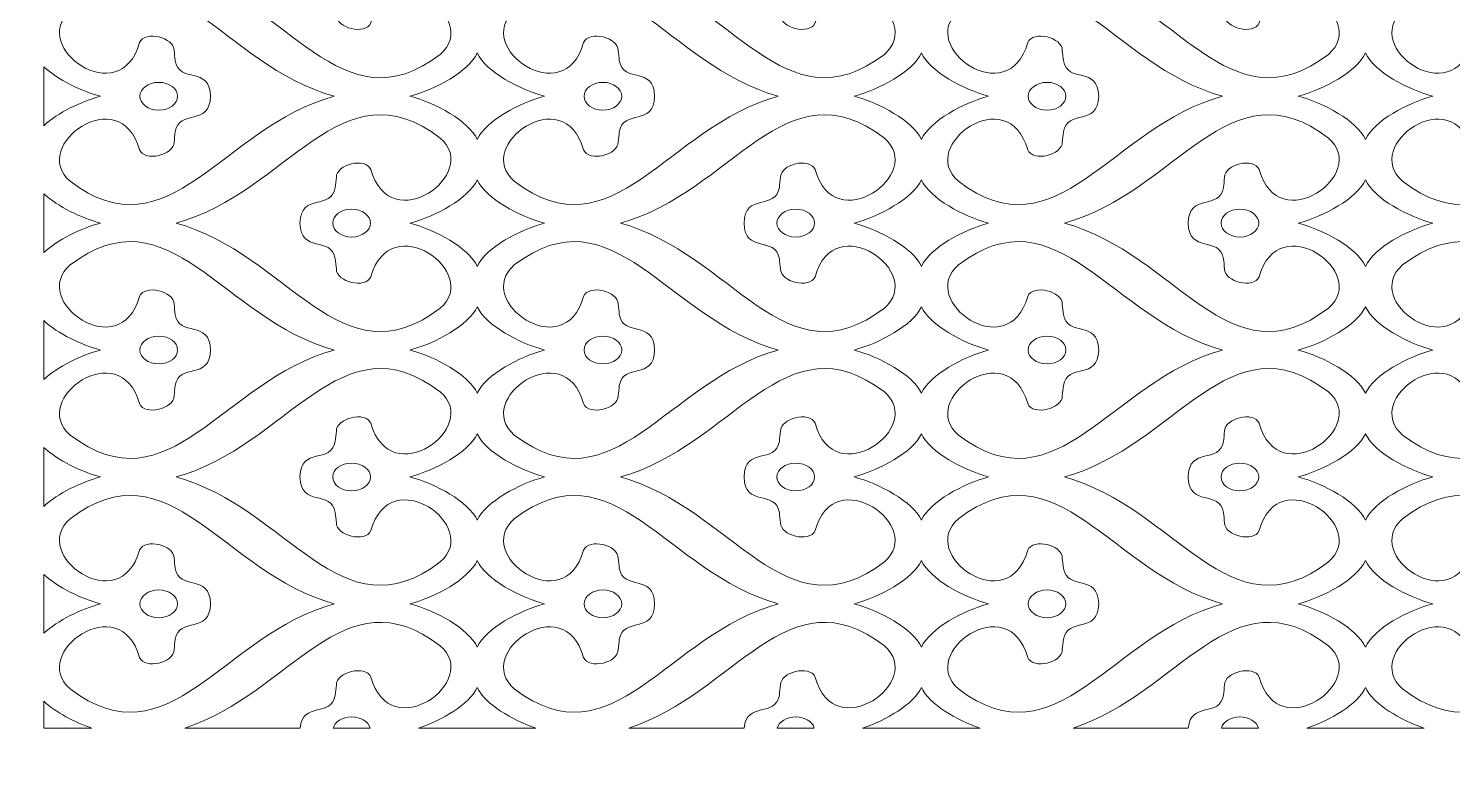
# Model space of a CAD drawing. Header units: millimetres. Extents: x -1212 to 1212, y -618 to 618.
# Drawn here: x -1212 to -105, y -618 to -46 of the extents above; entities that cross this region are included whole.
import ezdxf

# ---------------------------------------------------------------- set-up
doc = ezdxf.new("R2010")
doc.units = ezdxf.units.MM
doc.header["$MEASUREMENT"] = 0
doc.layers.add('Layer 1', color=7, linetype='Continuous')

msp = doc.modelspace()

# ---------------------------------------------------------------- linework, layer by layer
at = {"layer": 'Layer 1', "color": 250, "lineweight": 9}
for points, knots in [([(-1097.1378, 0.0147), (-1009.8773, 24.2029), (-969.0893, 124.9821), (-891.9494, 66.1478), (-859.535, 38.4289), (-931.0441, -12.2292), (-945.7842, 41.7325), (-950.0898, 51.4057), (-972.8203, 45.7277), (-972.6978, 35.626), (-972.9889, 32.9781), (-973.2801, 30.3352), (-973.5635, 27.6871), (-976.5744, 9.5692), (-1000.6764, 23.9758), (-1000.9674, 0.0147), (-1000.9674, 0.0044), (-1000.9674, -0.0163), (-1000.9674, -0.0266), (-1000.615, -23.8483), (-976.5666, -9.5089), (-973.5635, -27.6062), (-973.2801, -30.2541), (-972.9889, -32.897), (-972.6978, -35.5399), (-972.8203, -45.6467), (-950.0898, -51.3195), (-945.7842, -41.6463), (-931.0441, 12.3153), (-859.535, -38.3479), (-891.9494, -66.0668), (-968.9898, -124.8289), (-1009.7777, -24.3645), (-1096.8237, -0.0266), (-1096.8237, -0.0266), (-1096.9922, -0.0266), (-1096.9922, -0.0266), (-1097.0459, -0.0163), (-1097.0919, 0.0044), (-1097.1378, 0.0147)], [0, 0, 0, 0, 0.076923077, 0.076923077, 0.076923077, 0.153846154, 0.153846154, 0.153846154, 0.230769231, 0.230769231, 0.230769231, 0.307692308, 0.307692308, 0.307692308, 0.384615385, 0.384615385, 0.384615385, 0.461538462, 0.461538462, 0.461538462, 0.538461538, 0.538461538, 0.538461538, 0.615384615, 0.615384615, 0.615384615, 0.692307692, 0.692307692, 0.692307692, 0.769230769, 0.769230769, 0.769230769, 0.846153846, 0.846153846, 0.846153846, 0.923076923, 0.923076923, 0.923076923, 1, 1, 1, 1]), ([(-751.9265, 0.0147), (-664.6661, 24.2029), (-623.8781, 124.9821), (-546.738, 66.1478), (-514.3237, 38.4289), (-585.8328, -12.2292), (-600.5728, 41.7325), (-604.8784, 51.4057), (-627.6091, 45.7277), (-627.4864, 35.626), (-627.7776, 32.9781), (-628.0687, 30.3352), (-628.3522, 27.6871), (-631.363, 9.5692), (-655.465, 23.9758), (-655.7561, 0.0147), (-655.7561, 0.0044), (-655.7561, -0.0163), (-655.7561, -0.0266), (-655.4038, -23.8483), (-631.3554, -9.5089), (-628.3522, -27.6062), (-628.0687, -30.2541), (-627.7776, -32.897), (-627.4864, -35.5399), (-627.6091, -45.6467), (-604.8784, -51.3195), (-600.5728, -41.6463), (-585.8328, 12.3153), (-514.3237, -38.3479), (-546.738, -66.0668), (-623.7784, -124.8289), (-664.5664, -24.3645), (-751.6124, -0.0266), (-751.6124, -0.0266), (-751.781, -0.0266), (-751.781, -0.0266), (-751.8346, -0.0163), (-751.8805, 0.0044), (-751.9265, 0.0147)], [0, 0, 0, 0, 0.076923077, 0.076923077, 0.076923077, 0.153846154, 0.153846154, 0.153846154, 0.230769231, 0.230769231, 0.230769231, 0.307692308, 0.307692308, 0.307692308, 0.384615385, 0.384615385, 0.384615385, 0.461538462, 0.461538462, 0.461538462, 0.538461538, 0.538461538, 0.538461538, 0.615384615, 0.615384615, 0.615384615, 0.692307692, 0.692307692, 0.692307692, 0.769230769, 0.769230769, 0.769230769, 0.846153846, 0.846153846, 0.846153846, 0.923076923, 0.923076923, 0.923076923, 1, 1, 1, 1]), ([(-406.7153, 0.0147), (-319.4547, 24.2029), (-278.6668, 124.9821), (-201.5266, 66.1478), (-169.1123, 38.4289), (-240.6215, -12.2292), (-255.3616, 41.7325), (-259.6672, 51.4057), (-282.3977, 45.7277), (-282.2752, 35.626), (-282.5664, 32.9781), (-282.8575, 30.3352), (-283.141, 27.6871), (-286.1517, 9.5692), (-310.2536, 23.9758), (-310.5448, 0.0147), (-310.5448, 0.0044), (-310.5448, -0.0163), (-310.5448, -0.0266), (-310.1924, -23.8483), (-286.144, -9.5089), (-283.141, -27.6062), (-282.8575, -30.2541), (-282.5664, -32.897), (-282.2752, -35.5399), (-282.3977, -45.6467), (-259.6672, -51.3195), (-255.3616, -41.6463), (-240.6215, 12.3153), (-169.1123, -38.3479), (-201.5266, -66.0668), (-278.5672, -124.8289), (-319.3552, -24.3645), (-406.4012, -0.0266), (-406.4012, -0.0266), (-406.5696, -0.0266), (-406.5696, -0.0266), (-406.6232, -0.0163), (-406.6692, 0.0044), (-406.7153, 0.0147)], [0, 0, 0, 0, 0.076923077, 0.076923077, 0.076923077, 0.153846154, 0.153846154, 0.153846154, 0.230769231, 0.230769231, 0.230769231, 0.307692308, 0.307692308, 0.307692308, 0.384615385, 0.384615385, 0.384615385, 0.461538462, 0.461538462, 0.461538462, 0.538461538, 0.538461538, 0.538461538, 0.615384615, 0.615384615, 0.615384615, 0.692307692, 0.692307692, 0.692307692, 0.769230769, 0.769230769, 0.769230769, 0.846153846, 0.846153846, 0.846153846, 0.923076923, 0.923076923, 0.923076923, 1, 1, 1, 1]), ([(-974.3908, -98.6224), (-1061.6514, -122.8054), (-1102.447, -223.5949), (-1179.5795, -164.7606), (-1211.9938, -137.0365), (-1140.4846, -86.3734), (-1125.7521, -140.3349), (-1121.439, -150.0082), (-1098.7084, -144.3353), (-1098.8309, -134.2285), (-1098.5397, -131.5856), (-1098.2563, -128.9427), (-1097.9653, -126.2948), (-1094.9544, -108.1717), (-1070.8525, -122.5835), (-1070.5613, -98.6224), (-1070.8525, -74.6664), (-1094.9544, -89.0678), (-1097.9653, -70.9499), (-1098.2563, -68.3018), (-1098.5397, -65.659), (-1098.8309, -63.0162), (-1098.7084, -52.9093), (-1121.439, -47.2365), (-1125.7521, -56.9097), (-1140.4846, -110.8713), (-1211.9938, -60.2133), (-1179.5795, -32.4892), (-1102.447, 26.3451), (-1061.6514, -74.4393), (-974.3908, -98.6224)], [0, 0, 0, 0, 0.1, 0.1, 0.1, 0.2, 0.2, 0.2, 0.3, 0.3, 0.3, 0.4, 0.4, 0.4, 0.5, 0.5, 0.5, 0.6, 0.6, 0.6, 0.7, 0.7, 0.7, 0.8, 0.8, 0.8, 0.9, 0.9, 0.9, 1, 1, 1, 1]), ([(-629.1796, -98.6224), (-716.44, -122.8054), (-757.2356, -223.5949), (-834.3681, -164.7606), (-866.7824, -137.0365), (-795.2733, -86.3734), (-780.5409, -140.3349), (-776.2277, -150.0082), (-753.497, -144.3353), (-753.6197, -134.2285), (-753.3285, -131.5856), (-753.0451, -128.9427), (-752.7539, -126.2948), (-749.7431, -108.1717), (-725.6411, -122.5835), (-725.35, -98.6224), (-725.6411, -74.6664), (-749.7431, -89.0678), (-752.7539, -70.9499), (-753.0451, -68.3018), (-753.3285, -65.659), (-753.6197, -63.0162), (-753.497, -52.9093), (-776.2277, -47.2365), (-780.5409, -56.9097), (-795.2733, -110.8713), (-866.7824, -60.2133), (-834.3681, -32.4892), (-757.2356, 26.3451), (-716.44, -74.4393), (-629.1796, -98.6224)], [0, 0, 0, 0, 0.1, 0.1, 0.1, 0.2, 0.2, 0.2, 0.3, 0.3, 0.3, 0.4, 0.4, 0.4, 0.5, 0.5, 0.5, 0.6, 0.6, 0.6, 0.7, 0.7, 0.7, 0.8, 0.8, 0.8, 0.9, 0.9, 0.9, 1, 1, 1, 1]), ([(-283.9683, -98.6224), (-371.2288, -122.8054), (-412.0244, -223.5949), (-489.1567, -164.7606), (-521.5711, -137.0365), (-450.062, -86.3734), (-435.3296, -140.3349), (-431.0163, -150.0082), (-408.2858, -144.3353), (-408.4083, -134.2285), (-408.1172, -131.5856), (-407.8337, -128.9427), (-407.5426, -126.2948), (-404.5318, -108.1717), (-380.4297, -122.5835), (-380.1387, -98.6224), (-380.4297, -74.6664), (-404.5318, -89.0678), (-407.5426, -70.9499), (-407.8337, -68.3018), (-408.1172, -65.659), (-408.4083, -63.0162), (-408.2858, -52.9093), (-431.0163, -47.2365), (-435.3296, -56.9097), (-450.062, -110.8713), (-521.5711, -60.2133), (-489.1567, -32.4892), (-412.0244, 26.3451), (-371.2288, -74.4393), (-283.9683, -98.6224)], [0, 0, 0, 0, 0.1, 0.1, 0.1, 0.2, 0.2, 0.2, 0.3, 0.3, 0.3, 0.4, 0.4, 0.4, 0.5, 0.5, 0.5, 0.6, 0.6, 0.6, 0.7, 0.7, 0.7, 0.8, 0.8, 0.8, 0.9, 0.9, 0.9, 1, 1, 1, 1]), ([(61.2429, -98.6224), (-26.0174, -122.8054), (-66.813, -223.5949), (-143.9455, -164.7606), (-176.3598, -137.0365), (-104.8506, -86.3734), (-90.1183, -140.3349), (-85.8051, -150.0082), (-63.0744, -144.3353), (-63.1969, -134.2285), (-62.9058, -131.5856), (-62.6225, -128.9427), (-62.3314, -126.2948), (-59.3205, -108.1717), (-35.2185, -122.5835), (-34.9274, -98.6224), (-35.2185, -74.6664), (-59.3205, -89.0678), (-62.3314, -70.9499), (-62.6225, -68.3018), (-62.9058, -65.659), (-63.1969, -63.0162), (-63.0744, -52.9093), (-85.8051, -47.2365), (-90.1183, -56.9097), (-104.8506, -110.8713), (-176.3598, -60.2133), (-143.9455, -32.4892), (-66.813, 26.3451), (-26.0174, -74.4393), (61.2429, -98.6224)], [0, 0, 0, 0, 0.1, 0.1, 0.1, 0.2, 0.2, 0.2, 0.3, 0.3, 0.3, 0.4, 0.4, 0.4, 0.5, 0.5, 0.5, 0.6, 0.6, 0.6, 0.7, 0.7, 0.7, 0.8, 0.8, 0.8, 0.9, 0.9, 0.9, 1, 1, 1, 1]), ([(-863.1587, -132.2566), (-870, -117.6023), (-895.6727, -103.9958), (-915.4461, -98.6224), (-895.6727, -93.254), (-870, -79.6424), (-863.1587, -64.9931), (-856.3173, -79.6424), (-830.6448, -93.254), (-810.8714, -98.6224), (-830.6448, -103.9958), (-856.3249, -117.6023), (-863.1587, -132.2566)], [0, 0, 0, 0, 0.25, 0.25, 0.25, 0.5, 0.5, 0.5, 0.75, 0.75, 0.75, 1, 1, 1, 1]), ([(-517.9474, -132.2566), (-524.7888, -117.6023), (-550.4613, -103.9958), (-570.2347, -98.6224), (-550.4613, -93.254), (-524.7888, -79.6424), (-517.9474, -64.9931), (-511.1061, -79.6424), (-485.4334, -93.254), (-465.66, -98.6224), (-485.4334, -103.9958), (-511.1137, -117.6023), (-517.9474, -132.2566)], [0, 0, 0, 0, 0.25, 0.25, 0.25, 0.5, 0.5, 0.5, 0.75, 0.75, 0.75, 1, 1, 1, 1]), ([(-172.7361, -132.2566), (-179.5775, -117.6023), (-205.25, -103.9958), (-225.0234, -98.6224), (-205.25, -93.254), (-179.5775, -79.6424), (-172.7361, -64.9931), (-165.8947, -79.6424), (-140.2222, -93.254), (-120.4488, -98.6224), (-140.2222, -103.9958), (-165.9024, -117.6023), (-172.7361, -132.2566)], [0, 0, 0, 0, 0.25, 0.25, 0.25, 0.5, 0.5, 0.5, 0.75, 0.75, 0.75, 1, 1, 1, 1]), ([(-1200.05, -121.5305), (-1200.05, -121.5305), (-1200.05, -75.7142), (-1200.05, -75.7142), (-1189.0179, -85.9553), (-1170.8917, -94.6012), (-1156.0827, -98.6224), (-1170.8917, -102.6434), (-1189.0179, -111.2894), (-1200.05, -121.5305)], [0, 0, 0, 0, 0.333333333, 0.333333333, 0.333333333, 0.666666667, 0.666666667, 0.666666667, 1, 1, 1, 1]), ([(-1097.1378, -197.3058), (-1009.8773, -221.4889), (-969.0893, -322.2835), (-891.9494, -263.4441), (-859.535, -235.72), (-931.0441, -185.0723), (-945.7842, -239.0235), (-950.0898, -248.6968), (-972.8203, -243.024), (-972.6978, -232.9223), (-972.9889, -230.2691), (-973.2801, -227.6263), (-973.5635, -224.9834), (-976.5744, -206.8655), (-1000.6764, -221.2669), (-1000.9674, -197.3058), (-1000.6764, -173.355), (-976.5744, -187.7564), (-973.5635, -169.6385), (-973.2801, -166.9956), (-972.9889, -164.3477), (-972.6978, -161.6997), (-972.8203, -151.5979), (-950.0898, -145.92), (-945.7842, -155.5933), (-931.0441, -209.5548), (-859.535, -158.9019), (-891.9494, -131.1778), (-969.0893, -72.3383), (-1009.8773, -173.1279), (-1097.1378, -197.3058)], [0, 0, 0, 0, 0.1, 0.1, 0.1, 0.2, 0.2, 0.2, 0.3, 0.3, 0.3, 0.4, 0.4, 0.4, 0.5, 0.5, 0.5, 0.6, 0.6, 0.6, 0.7, 0.7, 0.7, 0.8, 0.8, 0.8, 0.9, 0.9, 0.9, 1, 1, 1, 1]), ([(-751.9265, -197.3058), (-664.6661, -221.4889), (-623.8781, -322.2835), (-546.738, -263.4441), (-514.3237, -235.72), (-585.8328, -185.0723), (-600.5728, -239.0235), (-604.8784, -248.6968), (-627.6091, -243.024), (-627.4864, -232.9223), (-627.7776, -230.2691), (-628.0687, -227.6263), (-628.3522, -224.9834), (-631.363, -206.8655), (-655.465, -221.2669), (-655.7561, -197.3058), (-655.465, -173.355), (-631.363, -187.7564), (-628.3522, -169.6385), (-628.0687, -166.9956), (-627.7776, -164.3477), (-627.4864, -161.6997), (-627.6091, -151.5979), (-604.8784, -145.92), (-600.5728, -155.5933), (-585.8328, -209.5548), (-514.3237, -158.9019), (-546.738, -131.1778), (-623.8781, -72.3383), (-664.6661, -173.1279), (-751.9265, -197.3058)], [0, 0, 0, 0, 0.1, 0.1, 0.1, 0.2, 0.2, 0.2, 0.3, 0.3, 0.3, 0.4, 0.4, 0.4, 0.5, 0.5, 0.5, 0.6, 0.6, 0.6, 0.7, 0.7, 0.7, 0.8, 0.8, 0.8, 0.9, 0.9, 0.9, 1, 1, 1, 1]), ([(-406.7153, -197.3058), (-319.4547, -221.4889), (-278.6668, -322.2835), (-201.5266, -263.4441), (-169.1123, -235.72), (-240.6215, -185.0723), (-255.3616, -239.0235), (-259.6672, -248.6968), (-282.3977, -243.024), (-282.2752, -232.9223), (-282.5664, -230.2691), (-282.8575, -227.6263), (-283.141, -224.9834), (-286.1517, -206.8655), (-310.2536, -221.2669), (-310.5448, -197.3058), (-310.2536, -173.355), (-286.1517, -187.7564), (-283.141, -169.6385), (-282.8575, -166.9956), (-282.5664, -164.3477), (-282.2752, -161.6997), (-282.3977, -151.5979), (-259.6672, -145.92), (-255.3616, -155.5933), (-240.6215, -209.5548), (-169.1123, -158.9019), (-201.5266, -131.1778), (-278.6668, -72.3383), (-319.4547, -173.1279), (-406.7153, -197.3058)], [0, 0, 0, 0, 0.1, 0.1, 0.1, 0.2, 0.2, 0.2, 0.3, 0.3, 0.3, 0.4, 0.4, 0.4, 0.5, 0.5, 0.5, 0.6, 0.6, 0.6, 0.7, 0.7, 0.7, 0.8, 0.8, 0.8, 0.9, 0.9, 0.9, 1, 1, 1, 1]), ([(-1125.3997, -98.6224), (-1125.3997, -104.5687), (-1118.8112, -109.4157), (-1110.7287, -109.4157), (-1102.6462, -109.4157), (-1096.0575, -104.5687), (-1096.0575, -98.6224), (-1096.0575, -92.6759), (-1102.6462, -87.8238), (-1110.7287, -87.8238), (-1118.8112, -87.8238), (-1125.3997, -92.6759), (-1125.3997, -98.6224)], [0, 0, 0, 0, 0.25, 0.25, 0.25, 0.5, 0.5, 0.5, 0.75, 0.75, 0.75, 1, 1, 1, 1]), ([(-780.1885, -98.6224), (-780.1885, -104.5687), (-773.5998, -109.4157), (-765.5173, -109.4157), (-757.4349, -109.4157), (-750.8463, -104.5687), (-750.8463, -98.6224), (-750.8463, -92.6759), (-757.4349, -87.8238), (-765.5173, -87.8238), (-773.5998, -87.8238), (-780.1885, -92.6759), (-780.1885, -98.6224)], [0, 0, 0, 0, 0.25, 0.25, 0.25, 0.5, 0.5, 0.5, 0.75, 0.75, 0.75, 1, 1, 1, 1]), ([(-434.9772, -98.6224), (-434.9772, -104.5687), (-428.3886, -109.4157), (-420.3061, -109.4157), (-412.2235, -109.4157), (-405.635, -104.5687), (-405.635, -98.6224), (-405.635, -92.6759), (-412.2235, -87.8238), (-420.3061, -87.8238), (-428.3886, -87.8238), (-434.9772, -92.6759), (-434.9772, -98.6224)], [0, 0, 0, 0, 0.25, 0.25, 0.25, 0.5, 0.5, 0.5, 0.75, 0.75, 0.75, 1, 1, 1, 1]), ([(-863.1587, -230.9402), (-870, -216.2909), (-895.6727, -202.6896), (-915.4461, -197.3058), (-895.6727, -191.9375), (-870, -178.3362), (-863.1587, -163.6766), (-856.3173, -178.3362), (-830.6448, -191.9375), (-810.8714, -197.3058), (-830.6448, -202.6896), (-856.3249, -216.2909), (-863.1587, -230.9402)], [0, 0, 0, 0, 0.25, 0.25, 0.25, 0.5, 0.5, 0.5, 0.75, 0.75, 0.75, 1, 1, 1, 1]), ([(-517.9474, -230.9402), (-524.7888, -216.2909), (-550.4613, -202.6896), (-570.2347, -197.3058), (-550.4613, -191.9375), (-524.7888, -178.3362), (-517.9474, -163.6766), (-511.1061, -178.3362), (-485.4334, -191.9375), (-465.66, -197.3058), (-485.4334, -202.6896), (-511.1137, -216.2909), (-517.9474, -230.9402)], [0, 0, 0, 0, 0.25, 0.25, 0.25, 0.5, 0.5, 0.5, 0.75, 0.75, 0.75, 1, 1, 1, 1]), ([(-172.7361, -230.9402), (-179.5775, -216.2909), (-205.25, -202.6896), (-225.0234, -197.3058), (-205.25, -191.9375), (-179.5775, -178.3362), (-172.7361, -163.6766), (-165.8947, -178.3362), (-140.2222, -191.9375), (-120.4488, -197.3058), (-140.2222, -202.6896), (-165.9024, -216.2909), (-172.7361, -230.9402)], [0, 0, 0, 0, 0.25, 0.25, 0.25, 0.5, 0.5, 0.5, 0.75, 0.75, 0.75, 1, 1, 1, 1]), ([(-974.3908, -295.9996), (-1061.6514, -271.8165), (-1102.447, -171.0271), (-1179.5795, -229.8665), (-1211.9938, -257.5855), (-1140.4846, -308.2434), (-1125.7521, -254.2819), (-1121.439, -244.6138), (-1098.7084, -250.2867), (-1098.8309, -260.3883), (-1098.5397, -263.0363), (-1098.2563, -265.6791), (-1097.9653, -268.322), (-1094.9544, -286.4451), (-1070.8525, -272.0385), (-1070.5613, -295.9996), (-1070.8525, -319.9607), (-1094.9544, -305.5541), (-1097.9653, -323.672), (-1098.2563, -326.3149), (-1098.5397, -328.9681), (-1098.8309, -331.6109), (-1098.7084, -341.7126), (-1121.439, -347.3854), (-1125.7521, -337.7122), (-1140.4846, -283.7558), (-1211.9938, -334.4138), (-1179.5795, -362.1327), (-1102.447, -420.967), (-1061.6514, -320.1878), (-974.3908, -295.9996)], [0, 0, 0, 0, 0.1, 0.1, 0.1, 0.2, 0.2, 0.2, 0.3, 0.3, 0.3, 0.4, 0.4, 0.4, 0.5, 0.5, 0.5, 0.6, 0.6, 0.6, 0.7, 0.7, 0.7, 0.8, 0.8, 0.8, 0.9, 0.9, 0.9, 1, 1, 1, 1]), ([(-1200.05, -220.2191), (-1200.05, -220.2191), (-1200.05, -174.4029), (-1200.05, -174.4029), (-1189.0179, -184.649), (-1170.8917, -193.2848), (-1156.0827, -197.3058), (-1170.8917, -201.332), (-1189.0179, -209.9781), (-1200.05, -220.2191)], [0, 0, 0, 0, 0.333333333, 0.333333333, 0.333333333, 0.666666667, 0.666666667, 0.666666667, 1, 1, 1, 1]), ([(-629.1796, -295.9996), (-716.44, -271.8165), (-757.2356, -171.0271), (-834.3681, -229.8665), (-866.7824, -257.5855), (-795.2733, -308.2434), (-780.5409, -254.2819), (-776.2277, -244.6138), (-753.497, -250.2867), (-753.6197, -260.3883), (-753.3285, -263.0363), (-753.0451, -265.6791), (-752.7539, -268.322), (-749.7431, -286.4451), (-725.6411, -272.0385), (-725.35, -295.9996), (-725.6411, -319.9607), (-749.7431, -305.5541), (-752.7539, -323.672), (-753.0451, -326.3149), (-753.3285, -328.9681), (-753.6197, -331.6109), (-753.497, -341.7126), (-776.2277, -347.3854), (-780.5409, -337.7122), (-795.2733, -283.7558), (-866.7824, -334.4138), (-834.3681, -362.1327), (-757.2356, -420.967), (-716.44, -320.1878), (-629.1796, -295.9996)], [0, 0, 0, 0, 0.1, 0.1, 0.1, 0.2, 0.2, 0.2, 0.3, 0.3, 0.3, 0.4, 0.4, 0.4, 0.5, 0.5, 0.5, 0.6, 0.6, 0.6, 0.7, 0.7, 0.7, 0.8, 0.8, 0.8, 0.9, 0.9, 0.9, 1, 1, 1, 1]), ([(-283.9683, -295.9996), (-371.2288, -271.8165), (-412.0244, -171.0271), (-489.1567, -229.8665), (-521.5711, -257.5855), (-450.062, -308.2434), (-435.3296, -254.2819), (-431.0163, -244.6138), (-408.2858, -250.2867), (-408.4083, -260.3883), (-408.1172, -263.0363), (-407.8337, -265.6791), (-407.5426, -268.322), (-404.5318, -286.4451), (-380.4297, -272.0385), (-380.1387, -295.9996), (-380.4297, -319.9607), (-404.5318, -305.5541), (-407.5426, -323.672), (-407.8337, -326.3149), (-408.1172, -328.9681), (-408.4083, -331.6109), (-408.2858, -341.7126), (-431.0163, -347.3854), (-435.3296, -337.7122), (-450.062, -283.7558), (-521.5711, -334.4138), (-489.1567, -362.1327), (-412.0244, -420.967), (-371.2288, -320.1878), (-283.9683, -295.9996)], [0, 0, 0, 0, 0.1, 0.1, 0.1, 0.2, 0.2, 0.2, 0.3, 0.3, 0.3, 0.4, 0.4, 0.4, 0.5, 0.5, 0.5, 0.6, 0.6, 0.6, 0.7, 0.7, 0.7, 0.8, 0.8, 0.8, 0.9, 0.9, 0.9, 1, 1, 1, 1]), ([(61.2429, -295.9996), (-26.0174, -271.8165), (-66.813, -171.0271), (-143.9455, -229.8665), (-176.3598, -257.5855), (-104.8506, -308.2434), (-90.1183, -254.2819), (-85.8051, -244.6138), (-63.0744, -250.2867), (-63.1969, -260.3883), (-62.9058, -263.0363), (-62.6225, -265.6791), (-62.3314, -268.322), (-59.3205, -286.4451), (-35.2185, -272.0385), (-34.9274, -295.9996), (-35.2185, -319.9607), (-59.3205, -305.5541), (-62.3314, -323.672), (-62.6225, -326.3149), (-62.9058, -328.9681), (-63.1969, -331.6109), (-63.0744, -341.7126), (-85.8051, -347.3854), (-90.1183, -337.7122), (-104.8506, -283.7558), (-176.3598, -334.4138), (-143.9455, -362.1327), (-66.813, -420.967), (-26.0174, -320.1878), (61.2429, -295.9996)], [0, 0, 0, 0, 0.1, 0.1, 0.1, 0.2, 0.2, 0.2, 0.3, 0.3, 0.3, 0.4, 0.4, 0.4, 0.5, 0.5, 0.5, 0.6, 0.6, 0.6, 0.7, 0.7, 0.7, 0.8, 0.8, 0.8, 0.9, 0.9, 0.9, 1, 1, 1, 1]), ([(-946.1289, -197.3058), (-946.1289, -203.2574), (-952.7175, -208.1095), (-960.8, -208.1095), (-968.8826, -208.1095), (-975.4788, -203.2574), (-975.4788, -197.3058), (-975.4788, -191.3645), (-968.8826, -186.5124), (-960.8, -186.5124), (-952.7175, -186.5124), (-946.1289, -191.3645), (-946.1289, -197.3058)], [0, 0, 0, 0, 0.25, 0.25, 0.25, 0.5, 0.5, 0.5, 0.75, 0.75, 0.75, 1, 1, 1, 1]), ([(-600.9176, -197.3058), (-600.9176, -203.2574), (-607.5063, -208.1095), (-615.5888, -208.1095), (-623.6712, -208.1095), (-630.2674, -203.2574), (-630.2674, -197.3058), (-630.2674, -191.3645), (-623.6712, -186.5124), (-615.5888, -186.5124), (-607.5063, -186.5124), (-600.9176, -191.3645), (-600.9176, -197.3058)], [0, 0, 0, 0, 0.25, 0.25, 0.25, 0.5, 0.5, 0.5, 0.75, 0.75, 0.75, 1, 1, 1, 1]), ([(-255.7064, -197.3058), (-255.7064, -203.2574), (-262.2949, -208.1095), (-270.3774, -208.1095), (-278.4599, -208.1095), (-285.0562, -203.2574), (-285.0562, -197.3058), (-285.0562, -191.3645), (-278.4599, -186.5124), (-270.3774, -186.5124), (-262.2949, -186.5124), (-255.7064, -191.3645), (-255.7064, -197.3058)], [0, 0, 0, 0, 0.25, 0.25, 0.25, 0.5, 0.5, 0.5, 0.75, 0.75, 0.75, 1, 1, 1, 1]), ([(-863.1587, -329.634), (-870, -314.9744), (-895.6727, -301.373), (-915.4461, -295.9996), (-895.6727, -290.6261), (-870, -277.0196), (-863.1587, -262.3653), (-856.3173, -277.0196), (-830.6448, -290.6261), (-810.8714, -295.9996), (-830.6448, -301.373), (-856.3249, -314.9744), (-863.1587, -329.634)], [0, 0, 0, 0, 0.25, 0.25, 0.25, 0.5, 0.5, 0.5, 0.75, 0.75, 0.75, 1, 1, 1, 1]), ([(-517.9474, -329.634), (-524.7888, -314.9744), (-550.4613, -301.373), (-570.2347, -295.9996), (-550.4613, -290.6261), (-524.7888, -277.0196), (-517.9474, -262.3653), (-511.1061, -277.0196), (-485.4334, -290.6261), (-465.66, -295.9996), (-485.4334, -301.373), (-511.1137, -314.9744), (-517.9474, -329.634)], [0, 0, 0, 0, 0.25, 0.25, 0.25, 0.5, 0.5, 0.5, 0.75, 0.75, 0.75, 1, 1, 1, 1]), ([(-172.7361, -329.634), (-179.5775, -314.9744), (-205.25, -301.373), (-225.0234, -295.9996), (-205.25, -290.6261), (-179.5775, -277.0196), (-172.7361, -262.3653), (-165.8947, -277.0196), (-140.2222, -290.6261), (-120.4488, -295.9996), (-140.2222, -301.373), (-165.9024, -314.9744), (-172.7361, -329.634)], [0, 0, 0, 0, 0.25, 0.25, 0.25, 0.5, 0.5, 0.5, 0.75, 0.75, 0.75, 1, 1, 1, 1]), ([(-1200.05, -318.9077), (-1200.05, -318.9077), (-1200.05, -273.0915), (-1200.05, -273.0915), (-1189.0179, -283.3325), (-1170.8917, -291.9786), (-1156.0827, -295.9996), (-1170.8917, -300.0207), (-1189.0179, -308.6667), (-1200.05, -318.9077)], [0, 0, 0, 0, 0.333333333, 0.333333333, 0.333333333, 0.666666667, 0.666666667, 0.666666667, 1, 1, 1, 1]), ([(-1097.1378, -394.6934), (-1009.8773, -370.5051), (-969.0893, -269.7105), (-891.9494, -328.5552), (-859.535, -356.2741), (-931.0441, -406.9372), (-945.7842, -352.9808), (-950.0898, -343.2972), (-972.8203, -348.9804), (-972.6978, -359.082), (-972.9889, -361.7249), (-973.2801, -364.373), (-973.5635, -367.0157), (-976.5744, -385.1389), (-1000.6764, -370.7271), (-1000.9674, -394.6934), (-1000.6764, -418.6494), (-976.5744, -404.2376), (-973.5635, -422.3555), (-973.2801, -425.0035), (-972.9889, -427.6567), (-972.6978, -430.2996), (-972.8203, -440.3961), (-950.0898, -446.0792), (-945.7842, -436.406), (-931.0441, -382.4445), (-859.535, -433.0973), (-891.9494, -460.8162), (-969.0893, -519.6608), (-1009.8773, -418.8765), (-1097.1378, -394.6934)], [0, 0, 0, 0, 0.1, 0.1, 0.1, 0.2, 0.2, 0.2, 0.3, 0.3, 0.3, 0.4, 0.4, 0.4, 0.5, 0.5, 0.5, 0.6, 0.6, 0.6, 0.7, 0.7, 0.7, 0.8, 0.8, 0.8, 0.9, 0.9, 0.9, 1, 1, 1, 1]), ([(-751.9265, -394.6934), (-664.6661, -370.5051), (-623.8781, -269.7105), (-546.738, -328.5552), (-514.3237, -356.2741), (-585.8328, -406.9372), (-600.5728, -352.9808), (-604.8784, -343.2972), (-627.6091, -348.9804), (-627.4864, -359.082), (-627.7776, -361.7249), (-628.0687, -364.373), (-628.3522, -367.0157), (-631.363, -385.1389), (-655.465, -370.7271), (-655.7561, -394.6934), (-655.465, -418.6494), (-631.363, -404.2376), (-628.3522, -422.3555), (-628.0687, -425.0035), (-627.7776, -427.6567), (-627.4864, -430.2996), (-627.6091, -440.3961), (-604.8784, -446.0792), (-600.5728, -436.406), (-585.8328, -382.4445), (-514.3237, -433.0973), (-546.738, -460.8162), (-623.8781, -519.6608), (-664.6661, -418.8765), (-751.9265, -394.6934)], [0, 0, 0, 0, 0.1, 0.1, 0.1, 0.2, 0.2, 0.2, 0.3, 0.3, 0.3, 0.4, 0.4, 0.4, 0.5, 0.5, 0.5, 0.6, 0.6, 0.6, 0.7, 0.7, 0.7, 0.8, 0.8, 0.8, 0.9, 0.9, 0.9, 1, 1, 1, 1]), ([(-406.7153, -394.6934), (-319.4547, -370.5051), (-278.6668, -269.7105), (-201.5266, -328.5552), (-169.1123, -356.2741), (-240.6215, -406.9372), (-255.3616, -352.9808), (-259.6672, -343.2972), (-282.3977, -348.9804), (-282.2752, -359.082), (-282.5664, -361.7249), (-282.8575, -364.373), (-283.141, -367.0157), (-286.1517, -385.1389), (-310.2536, -370.7271), (-310.5448, -394.6934), (-310.2536, -418.6494), (-286.1517, -404.2376), (-283.141, -422.3555), (-282.8575, -425.0035), (-282.5664, -427.6567), (-282.2752, -430.2996), (-282.3977, -440.3961), (-259.6672, -446.0792), (-255.3616, -436.406), (-240.6215, -382.4445), (-169.1123, -433.0973), (-201.5266, -460.8162), (-278.6668, -519.6608), (-319.4547, -418.8765), (-406.7153, -394.6934)], [0, 0, 0, 0, 0.1, 0.1, 0.1, 0.2, 0.2, 0.2, 0.3, 0.3, 0.3, 0.4, 0.4, 0.4, 0.5, 0.5, 0.5, 0.6, 0.6, 0.6, 0.7, 0.7, 0.7, 0.8, 0.8, 0.8, 0.9, 0.9, 0.9, 1, 1, 1, 1]), ([(-1125.3997, -295.9996), (-1125.3997, -290.0532), (-1118.8112, -285.2011), (-1110.7287, -285.2011), (-1102.6462, -285.2011), (-1096.0575, -290.0532), (-1096.0575, -295.9996), (-1096.0575, -301.9409), (-1102.6462, -306.7981), (-1110.7287, -306.7981), (-1118.8112, -306.7981), (-1125.3997, -301.9409), (-1125.3997, -295.9996)], [0, 0, 0, 0, 0.25, 0.25, 0.25, 0.5, 0.5, 0.5, 0.75, 0.75, 0.75, 1, 1, 1, 1]), ([(-780.1885, -295.9996), (-780.1885, -290.0532), (-773.5998, -285.2011), (-765.5173, -285.2011), (-757.4349, -285.2011), (-750.8463, -290.0532), (-750.8463, -295.9996), (-750.8463, -301.9409), (-757.4349, -306.7981), (-765.5173, -306.7981), (-773.5998, -306.7981), (-780.1885, -301.9409), (-780.1885, -295.9996)], [0, 0, 0, 0, 0.25, 0.25, 0.25, 0.5, 0.5, 0.5, 0.75, 0.75, 0.75, 1, 1, 1, 1]), ([(-434.9772, -295.9996), (-434.9772, -290.0532), (-428.3886, -285.2011), (-420.3061, -285.2011), (-412.2235, -285.2011), (-405.635, -290.0532), (-405.635, -295.9996), (-405.635, -301.9409), (-412.2235, -306.7981), (-420.3061, -306.7981), (-428.3886, -306.7981), (-434.9772, -301.9409), (-434.9772, -295.9996)], [0, 0, 0, 0, 0.25, 0.25, 0.25, 0.5, 0.5, 0.5, 0.75, 0.75, 0.75, 1, 1, 1, 1]), ([(-863.1587, -428.3226), (-870, -413.6734), (-895.6727, -400.0617), (-915.4461, -394.683), (-895.6727, -389.3148), (-870, -375.7134), (-863.1587, -361.0539), (-856.3173, -375.7134), (-830.6448, -389.3148), (-810.8714, -394.683), (-830.6448, -400.0617), (-856.3249, -413.6734), (-863.1587, -428.3226)], [0, 0, 0, 0, 0.25, 0.25, 0.25, 0.5, 0.5, 0.5, 0.75, 0.75, 0.75, 1, 1, 1, 1]), ([(-517.9474, -428.3226), (-524.7888, -413.6734), (-550.4613, -400.0617), (-570.2347, -394.683), (-550.4613, -389.3148), (-524.7888, -375.7134), (-517.9474, -361.0539), (-511.1061, -375.7134), (-485.4334, -389.3148), (-465.66, -394.683), (-485.4334, -400.0617), (-511.1137, -413.6734), (-517.9474, -428.3226)], [0, 0, 0, 0, 0.25, 0.25, 0.25, 0.5, 0.5, 0.5, 0.75, 0.75, 0.75, 1, 1, 1, 1]), ([(-172.7361, -428.3226), (-179.5775, -413.6734), (-205.25, -400.0617), (-225.0234, -394.683), (-205.25, -389.3148), (-179.5775, -375.7134), (-172.7361, -361.0539), (-165.8947, -375.7134), (-140.2222, -389.3148), (-120.4488, -394.683), (-140.2222, -400.0617), (-165.9024, -413.6734), (-172.7361, -428.3226)], [0, 0, 0, 0, 0.25, 0.25, 0.25, 0.5, 0.5, 0.5, 0.75, 0.75, 0.75, 1, 1, 1, 1]), ([(-974.3908, -493.3769), (-1061.6514, -517.56), (-1102.447, -618.3494), (-1179.5795, -559.5151), (-1211.9938, -531.7859), (-1140.4846, -481.1279), (-1125.7521, -535.0895), (-1121.439, -544.7627), (-1098.7084, -539.0898), (-1098.8309, -528.9831), (-1098.5397, -526.3402), (-1098.2563, -523.6973), (-1097.9653, -521.0545), (-1094.9544, -502.9314), (-1070.8525, -517.338), (-1070.5613, -493.3769), (-1070.8525, -469.4157), (-1094.9544, -483.8276), (-1097.9653, -465.7045), (-1098.2563, -463.0616), (-1098.5397, -460.4135), (-1098.8309, -457.7655), (-1098.7084, -447.6691), (-1121.439, -441.9911), (-1125.7521, -451.6643), (-1140.4846, -505.6206), (-1211.9938, -454.9678), (-1179.5795, -427.2386), (-1102.447, -368.4043), (-1061.6514, -469.1886), (-974.3908, -493.3769)], [0, 0, 0, 0, 0.1, 0.1, 0.1, 0.2, 0.2, 0.2, 0.3, 0.3, 0.3, 0.4, 0.4, 0.4, 0.5, 0.5, 0.5, 0.6, 0.6, 0.6, 0.7, 0.7, 0.7, 0.8, 0.8, 0.8, 0.9, 0.9, 0.9, 1, 1, 1, 1]), ([(-1200.05, -417.5963), (-1200.05, -417.5963), (-1200.05, -371.7801), (-1200.05, -371.7801), (-1189.0179, -382.0264), (-1170.8917, -390.662), (-1156.0827, -394.683), (-1170.8917, -398.7093), (-1189.0179, -407.3553), (-1200.05, -417.5963)], [0, 0, 0, 0, 0.333333333, 0.333333333, 0.333333333, 0.666666667, 0.666666667, 0.666666667, 1, 1, 1, 1]), ([(-629.1796, -493.3769), (-716.44, -517.56), (-757.2356, -618.3494), (-834.3681, -559.5151), (-866.7824, -531.7859), (-795.2733, -481.1279), (-780.5409, -535.0895), (-776.2277, -544.7627), (-753.497, -539.0898), (-753.6197, -528.9831), (-753.3285, -526.3402), (-753.0451, -523.6973), (-752.7539, -521.0545), (-749.7431, -502.9314), (-725.6411, -517.338), (-725.35, -493.3769), (-725.6411, -469.4157), (-749.7431, -483.8276), (-752.7539, -465.7045), (-753.0451, -463.0616), (-753.3285, -460.4135), (-753.6197, -457.7655), (-753.497, -447.6691), (-776.2277, -441.9911), (-780.5409, -451.6643), (-795.2733, -505.6206), (-866.7824, -454.9678), (-834.3681, -427.2386), (-757.2356, -368.4043), (-716.44, -469.1886), (-629.1796, -493.3769)], [0, 0, 0, 0, 0.1, 0.1, 0.1, 0.2, 0.2, 0.2, 0.3, 0.3, 0.3, 0.4, 0.4, 0.4, 0.5, 0.5, 0.5, 0.6, 0.6, 0.6, 0.7, 0.7, 0.7, 0.8, 0.8, 0.8, 0.9, 0.9, 0.9, 1, 1, 1, 1]), ([(-283.9683, -493.3769), (-371.2288, -517.56), (-412.0244, -618.3494), (-489.1567, -559.5151), (-521.5711, -531.7859), (-450.062, -481.1279), (-435.3296, -535.0895), (-431.0163, -544.7627), (-408.2858, -539.0898), (-408.4083, -528.9831), (-408.1172, -526.3402), (-407.8337, -523.6973), (-407.5426, -521.0545), (-404.5318, -502.9314), (-380.4297, -517.338), (-380.1387, -493.3769), (-380.4297, -469.4157), (-404.5318, -483.8276), (-407.5426, -465.7045), (-407.8337, -463.0616), (-408.1172, -460.4135), (-408.4083, -457.7655), (-408.2858, -447.6691), (-431.0163, -441.9911), (-435.3296, -451.6643), (-450.062, -505.6206), (-521.5711, -454.9678), (-489.1567, -427.2386), (-412.0244, -368.4043), (-371.2288, -469.1886), (-283.9683, -493.3769)], [0, 0, 0, 0, 0.1, 0.1, 0.1, 0.2, 0.2, 0.2, 0.3, 0.3, 0.3, 0.4, 0.4, 0.4, 0.5, 0.5, 0.5, 0.6, 0.6, 0.6, 0.7, 0.7, 0.7, 0.8, 0.8, 0.8, 0.9, 0.9, 0.9, 1, 1, 1, 1]), ([(61.2429, -493.3769), (-26.0174, -517.56), (-66.813, -618.3494), (-143.9455, -559.5151), (-176.3598, -531.7859), (-104.8506, -481.1279), (-90.1183, -535.0895), (-85.8051, -544.7627), (-63.0744, -539.0898), (-63.1969, -528.9831), (-62.9058, -526.3402), (-62.6225, -523.6973), (-62.3314, -521.0545), (-59.3205, -502.9314), (-35.2185, -517.338), (-34.9274, -493.3769), (-35.2185, -469.4157), (-59.3205, -483.8276), (-62.3314, -465.7045), (-62.6225, -463.0616), (-62.9058, -460.4135), (-63.1969, -457.7655), (-63.0744, -447.6691), (-85.8051, -441.9911), (-90.1183, -451.6643), (-104.8506, -505.6206), (-176.3598, -454.9678), (-143.9455, -427.2386), (-66.813, -368.4043), (-26.0174, -469.1886), (61.2429, -493.3769)], [0, 0, 0, 0, 0.1, 0.1, 0.1, 0.2, 0.2, 0.2, 0.3, 0.3, 0.3, 0.4, 0.4, 0.4, 0.5, 0.5, 0.5, 0.6, 0.6, 0.6, 0.7, 0.7, 0.7, 0.8, 0.8, 0.8, 0.9, 0.9, 0.9, 1, 1, 1, 1]), ([(-946.1289, -394.6934), (-946.1289, -388.7367), (-952.7175, -383.8949), (-960.8, -383.8949), (-968.8826, -383.8949), (-975.4788, -388.7367), (-975.4788, -394.6934), (-975.4788, -400.6398), (-968.8826, -405.4867), (-960.8, -405.4867), (-952.7175, -405.4867), (-946.1289, -400.6398), (-946.1289, -394.6934)], [0, 0, 0, 0, 0.25, 0.25, 0.25, 0.5, 0.5, 0.5, 0.75, 0.75, 0.75, 1, 1, 1, 1]), ([(-600.9176, -394.6934), (-600.9176, -388.7367), (-607.5063, -383.8949), (-615.5888, -383.8949), (-623.6712, -383.8949), (-630.2674, -388.7367), (-630.2674, -394.6934), (-630.2674, -400.6398), (-623.6712, -405.4867), (-615.5888, -405.4867), (-607.5063, -405.4867), (-600.9176, -400.6398), (-600.9176, -394.6934)], [0, 0, 0, 0, 0.25, 0.25, 0.25, 0.5, 0.5, 0.5, 0.75, 0.75, 0.75, 1, 1, 1, 1]), ([(-255.7064, -394.6934), (-255.7064, -388.7367), (-262.2949, -383.8949), (-270.3774, -383.8949), (-278.4599, -383.8949), (-285.0562, -388.7367), (-285.0562, -394.6934), (-285.0562, -400.6398), (-278.4599, -405.4867), (-270.3774, -405.4867), (-262.2949, -405.4867), (-255.7064, -400.6398), (-255.7064, -394.6934)], [0, 0, 0, 0, 0.25, 0.25, 0.25, 0.5, 0.5, 0.5, 0.75, 0.75, 0.75, 1, 1, 1, 1]), ([(-863.1587, -527.006), (-870, -512.3569), (-895.6727, -498.7451), (-915.4461, -493.3769), (-895.6727, -488.0035), (-870, -474.402), (-863.1587, -459.7477), (-856.3173, -474.402), (-830.6448, -488.0035), (-810.8714, -493.3769), (-830.6448, -498.7451), (-856.3249, -512.3569), (-863.1587, -527.006)], [0, 0, 0, 0, 0.25, 0.25, 0.25, 0.5, 0.5, 0.5, 0.75, 0.75, 0.75, 1, 1, 1, 1]), ([(-517.9474, -527.006), (-524.7888, -512.3569), (-550.4613, -498.7451), (-570.2347, -493.3769), (-550.4613, -488.0035), (-524.7888, -474.402), (-517.9474, -459.7477), (-511.1061, -474.402), (-485.4334, -488.0035), (-465.66, -493.3769), (-485.4334, -498.7451), (-511.1137, -512.3569), (-517.9474, -527.006)], [0, 0, 0, 0, 0.25, 0.25, 0.25, 0.5, 0.5, 0.5, 0.75, 0.75, 0.75, 1, 1, 1, 1]), ([(-172.7361, -527.006), (-179.5775, -512.3569), (-205.25, -498.7451), (-225.0234, -493.3769), (-205.25, -488.0035), (-179.5775, -474.402), (-172.7361, -459.7477), (-165.8947, -474.402), (-140.2222, -488.0035), (-120.4488, -493.3769), (-140.2222, -498.7451), (-165.9024, -512.3569), (-172.7361, -527.006)], [0, 0, 0, 0, 0.25, 0.25, 0.25, 0.5, 0.5, 0.5, 0.75, 0.75, 0.75, 1, 1, 1, 1]), ([(-1200.05, -516.2902), (-1200.05, -516.2902), (-1200.05, -470.4688), (-1200.05, -470.4688), (-1189.0179, -480.7098), (-1170.8917, -489.3558), (-1156.0827, -493.3769), (-1170.8917, -497.4031), (-1189.0179, -506.0492), (-1200.05, -516.2902)], [0, 0, 0, 0, 0.333333333, 0.333333333, 0.333333333, 0.666666667, 0.666666667, 0.666666667, 1, 1, 1, 1]), ([(-1000.8831, -590.0266), (-999.2667, -568.9406), (-976.4824, -581.969), (-973.5635, -564.3879), (-973.2801, -561.745), (-972.9889, -559.1022), (-972.6978, -556.4594), (-972.8203, -546.3525), (-950.0898, -540.6797), (-945.7842, -550.3529), (-931.0441, -604.3145), (-859.535, -553.6565), (-891.9494, -525.9324), (-967.0899, -468.6157), (-1007.7475, -562.7568), (-1090.4573, -590.0266), (-1090.4573, -590.0266), (-1000.8831, -590.0266), (-1000.8831, -590.0266)], [0, 0, 0, 0, 0.166666667, 0.166666667, 0.166666667, 0.333333333, 0.333333333, 0.333333333, 0.5, 0.5, 0.5, 0.666666667, 0.666666667, 0.666666667, 0.833333333, 0.833333333, 0.833333333, 1, 1, 1, 1]), ([(-655.6719, -590.0266), (-655.6719, -590.0266), (-745.246, -590.0266), (-745.246, -590.0266), (-662.5363, -562.7568), (-621.8785, -468.6157), (-546.738, -525.9324), (-514.3237, -553.6565), (-585.8328, -604.3145), (-600.5728, -550.3529), (-604.8784, -540.6797), (-627.6091, -546.3525), (-627.4864, -556.4594), (-627.7776, -559.1022), (-628.0687, -561.745), (-628.3522, -564.3879), (-631.2712, -581.969), (-654.0553, -568.9406), (-655.6719, -590.0266)], [0, 0, 0, 0, 0.166666667, 0.166666667, 0.166666667, 0.333333333, 0.333333333, 0.333333333, 0.5, 0.5, 0.5, 0.666666667, 0.666666667, 0.666666667, 0.833333333, 0.833333333, 0.833333333, 1, 1, 1, 1]), ([(-310.4605, -590.0266), (-310.4605, -590.0266), (-400.0347, -590.0266), (-400.0347, -590.0266), (-317.3249, -562.7568), (-276.6673, -468.6157), (-201.5266, -525.9324), (-169.1123, -553.6565), (-240.6215, -604.3145), (-255.3616, -550.3529), (-259.6672, -540.6797), (-282.3977, -546.3525), (-282.2752, -556.4594), (-282.5664, -559.1022), (-282.8575, -561.745), (-283.141, -564.3879), (-286.0598, -581.969), (-308.8441, -568.9406), (-310.4605, -590.0266)], [0, 0, 0, 0, 0.166666667, 0.166666667, 0.166666667, 0.333333333, 0.333333333, 0.333333333, 0.5, 0.5, 0.5, 0.666666667, 0.666666667, 0.666666667, 0.833333333, 0.833333333, 0.833333333, 1, 1, 1, 1]), ([(-1125.3997, -493.3769), (-1125.3997, -499.3233), (-1118.8112, -504.1702), (-1110.7287, -504.1702), (-1102.6462, -504.1702), (-1096.0575, -499.3233), (-1096.0575, -493.3769), (-1096.0575, -487.4305), (-1102.6462, -482.5784), (-1110.7287, -482.5784), (-1118.8112, -482.5784), (-1125.3997, -487.4305), (-1125.3997, -493.3769)], [0, 0, 0, 0, 0.25, 0.25, 0.25, 0.5, 0.5, 0.5, 0.75, 0.75, 0.75, 1, 1, 1, 1]), ([(-780.1885, -493.3769), (-780.1885, -499.3233), (-773.5998, -504.1702), (-765.5173, -504.1702), (-757.4349, -504.1702), (-750.8463, -499.3233), (-750.8463, -493.3769), (-750.8463, -487.4305), (-757.4349, -482.5784), (-765.5173, -482.5784), (-773.5998, -482.5784), (-780.1885, -487.4305), (-780.1885, -493.3769)], [0, 0, 0, 0, 0.25, 0.25, 0.25, 0.5, 0.5, 0.5, 0.75, 0.75, 0.75, 1, 1, 1, 1]), ([(-434.9772, -493.3769), (-434.9772, -499.3233), (-428.3886, -504.1702), (-420.3061, -504.1702), (-412.2235, -504.1702), (-405.635, -499.3233), (-405.635, -493.3769), (-405.635, -487.4305), (-412.2235, -482.5784), (-420.3061, -482.5784), (-428.3886, -482.5784), (-434.9772, -487.4305), (-434.9772, -493.3769)], [0, 0, 0, 0, 0.25, 0.25, 0.25, 0.5, 0.5, 0.5, 0.75, 0.75, 0.75, 1, 1, 1, 1]), ([(-817.506, -590.0266), (-817.506, -590.0266), (-908.8115, -590.0266), (-908.8115, -590.0266), (-890.3021, -583.7189), (-869.257, -571.4905), (-863.1587, -558.4363), (-857.0605, -571.4905), (-836.0152, -583.7189), (-817.506, -590.0266)], [0, 0, 0, 0, 0.333333333, 0.333333333, 0.333333333, 0.666666667, 0.666666667, 0.666666667, 1, 1, 1, 1]), ([(-472.2946, -590.0266), (-472.2946, -590.0266), (-563.6001, -590.0266), (-563.6001, -590.0266), (-545.0909, -583.7189), (-524.0456, -571.4905), (-517.9474, -558.4363), (-511.8491, -571.4905), (-490.804, -583.7189), (-472.2946, -590.0266)], [0, 0, 0, 0, 0.333333333, 0.333333333, 0.333333333, 0.666666667, 0.666666667, 0.666666667, 1, 1, 1, 1]), ([(-127.0833, -590.0266), (-127.0833, -590.0266), (-218.3889, -590.0266), (-218.3889, -590.0266), (-199.8795, -583.7189), (-178.8344, -571.4905), (-172.7361, -558.4363), (-166.6378, -571.4905), (-145.5926, -583.7189), (-127.0833, -590.0266)], [0, 0, 0, 0, 0.333333333, 0.333333333, 0.333333333, 0.666666667, 0.666666667, 0.666666667, 1, 1, 1, 1]), ([(-1200.05, -590.0266), (-1200.05, -590.0266), (-1200.05, -569.1574), (-1200.05, -569.1574), (-1190.6191, -577.9119), (-1176.0093, -585.4945), (-1162.7172, -590.0266), (-1162.7172, -590.0266), (-1200.05, -590.0266), (-1200.05, -590.0266)], [0, 0, 0, 0, 0.333333333, 0.333333333, 0.333333333, 0.666666667, 0.666666667, 0.666666667, 1, 1, 1, 1]), ([(-946.3894, -590.0266), (-946.3894, -590.0266), (-975.2106, -590.0266), (-975.2106, -590.0266), (-973.9083, -585.0506), (-967.9326, -581.2722), (-960.8, -581.2722), (-953.6674, -581.2722), (-947.6918, -585.0506), (-946.3894, -590.0266)], [0, 0, 0, 0, 0.333333333, 0.333333333, 0.333333333, 0.666666667, 0.666666667, 0.666666667, 1, 1, 1, 1]), ([(-601.1781, -590.0266), (-601.1781, -590.0266), (-629.9993, -590.0266), (-629.9993, -590.0266), (-628.6969, -585.0506), (-622.7213, -581.2722), (-615.5888, -581.2722), (-608.4562, -581.2722), (-602.4804, -585.0506), (-601.1781, -590.0266)], [0, 0, 0, 0, 0.333333333, 0.333333333, 0.333333333, 0.666666667, 0.666666667, 0.666666667, 1, 1, 1, 1]), ([(-255.9669, -590.0266), (-255.9669, -590.0266), (-284.7881, -590.0266), (-284.7881, -590.0266), (-283.4857, -585.0506), (-277.5099, -581.2722), (-270.3774, -581.2722), (-263.2449, -581.2722), (-257.2692, -585.0506), (-255.9669, -590.0266)], [0, 0, 0, 0, 0.333333333, 0.333333333, 0.333333333, 0.666666667, 0.666666667, 0.666666667, 1, 1, 1, 1])]:
    msp.add_open_spline(points, degree=3, knots=knots, dxfattribs=at)

doc.saveas('drawing.dxf')
